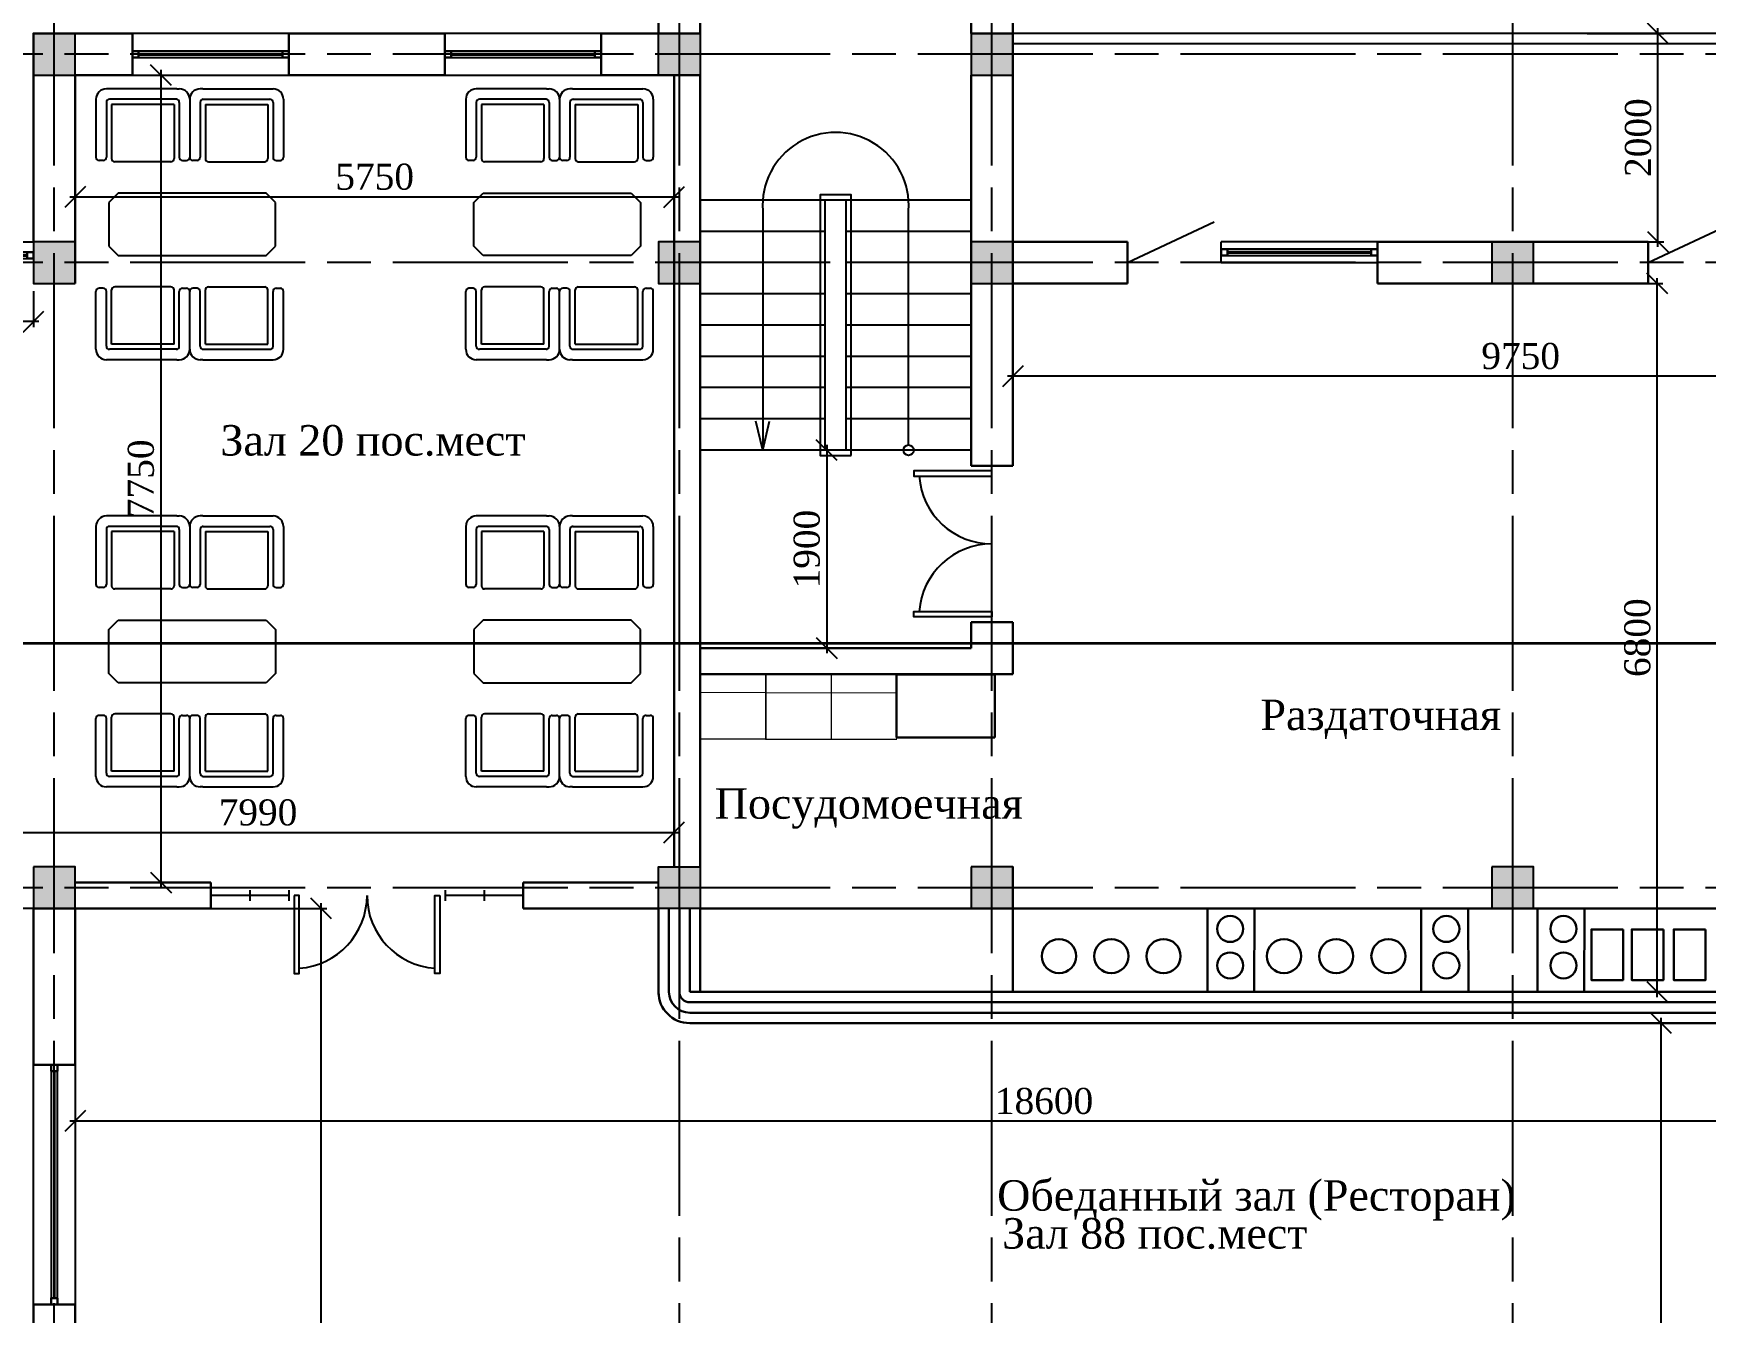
# Model space of a CAD drawing. Header units: inches. Extents: x 2870606 to 3671143, y -733551 to -473558.
# Drawn here: x 3153007 to 3169057, y -510501 to -498223 of the extents above; entities that cross this region are included whole.
import ezdxf

# ---------------------------------------------------------------- set-up
doc = ezdxf.new("R2010")
doc.units = ezdxf.units.IN
doc.header["$MEASUREMENT"] = 0
doc.linetypes.add('ACAD_ISO08W100', pattern=[36, 24, -3, 6, -3])
for name, color, linetype in [('100_FURNITURE', 25, 'Continuous'), ('A_Windows', 160, 'Continuous'), ('ШРИФТ', 7, 'Continuous')]:
    doc.layers.add(name, color=color, linetype=linetype)
doc.styles.add('GENERATED_STYLE_1', font='times.ttf')
doc.styles.add('J~stule', font='dutch.ttf')
doc.linetypes.add('FENCELINE1', pattern='A,0.25,-0.1,[133,ltypeshp.shx,S=0.1,R=0,X=-0.1,Y=0],-0.1,1', length=1.45)
doc.dimstyles.new('J~style', dxfattribs={"dimscale": 100, "dimtxt": 2.5, "dimasz": 2, "dimexe": 0.55, "dimexo": 0.725, "dimtad": 1, "dimdec": 0, "dimdsep": 46, "dimtxsty": 'J~stule', "dimblk": 'OBLIQUE', "dimcen": 2, "dimdle": 0.5, "dimadec": 0, "dimazin": 0, "dimtfac": 1, "dimtdec": 0, "dimtmove": 0, "dimatfit": 3, "dimfxl": 1, "dimarcsym": 0})

# ---------------------------------------------------------------- blocks, each defined once
blk = doc.blocks.new('*U65')
at = {"color": 7, "lineweight": 30}
for points in [[(0, 60), (60, 60), (60, 0), (0, 0)], [(1500, 60), (1440, 60), (1440, 0), (1500, 0)]]:
    blk.add_lwpolyline(points, close=True, dxfattribs=at)
at = {"color": 4, "lineweight": 25}
for points in [[(60, 60), (1440, 60), (1440, 0), (60, 0)], [(60, 35), (1440, 35), (1440, 25), (60, 25)]]:
    blk.add_lwpolyline(points, close=True, dxfattribs=at)
blk = doc.blocks.new('_Oblique')
at = {"color": 0, "linetype": 'ByBlock', "lineweight": -2}
blk.add_line((-0.5, -0.5), (0.5, 0.5), dxfattribs=at)
blk = doc.blocks.new('*D304')
at = {"color": 0, "lineweight": -2, "transparency": 16777216}
for p, q in [((3168179, -507723), (3168684, -507723)), ((3168629, -518613), (3168629, -507673)), ((3168179, -518563), (3168684, -518563))]:
    blk.add_line(p, q, dxfattribs=at)
at = {"layer": 'Defpoints', "color": 0, "lineweight": 35, "transparency": 16777216}
for p in [(3168107, -507723), (3168629, -507723), (3168107, -518563)]:
    blk.add_point(p, dxfattribs=at)
at = {"color": 0, "lineweight": -2, "transparency": 16777216, "xscale": 200, "yscale": 200, "zscale": 200}
for p, rotation in [((3168629, -507723), 90), ((3168629, -518563), 270)]:
    blk.add_blockref('_Oblique', p, dxfattribs=dict(at, rotation=rotation))
at = {"color": 0, "transparency": 16777216, "insert": (3168438, -513143), "char_height": 250, "attachment_point": 5, "rotation": 90, "style": 'J~stule'}
blk.add_mtext('10840', dxfattribs=at)
blk = doc.blocks.new('*D305')
at = {"color": 0, "lineweight": -2, "transparency": 16777216}
for p, q in [((3168593, -507473), (3168593, -500573)), ((3168071, -500623), (3168648, -500623)), ((3168071, -507423), (3168648, -507423))]:
    blk.add_line(p, q, dxfattribs=at)
at = {"layer": 'Defpoints', "color": 0, "lineweight": 35, "transparency": 16777216}
for p in [(3167998, -500623), (3168593, -500623), (3167998, -507423)]:
    blk.add_point(p, dxfattribs=at)
at = {"color": 0, "lineweight": -2, "transparency": 16777216, "xscale": 200, "yscale": 200, "zscale": 200}
for p, rotation in [((3168593, -500623), 90), ((3168593, -507423), 270)]:
    blk.add_blockref('_Oblique', p, dxfattribs=dict(at, rotation=rotation))
at = {"color": 0, "transparency": 16777216, "insert": (3168403, -504023), "char_height": 250, "attachment_point": 5, "rotation": 90, "style": 'J~stule'}
blk.add_mtext('6800', dxfattribs=at)
blk = doc.blocks.new('*D306')
at = {"color": 0, "lineweight": -2, "transparency": 16777216}
for p, q in [((3162407, -501039), (3162407, -501569)), ((3172157, -501039), (3172157, -501569)), ((3172207, -501514), (3162357, -501514))]:
    blk.add_line(p, q, dxfattribs=at)
at = {"layer": 'Defpoints', "color": 0, "lineweight": 35, "transparency": 16777216}
for p in [(3162407, -500967), (3172157, -500967), (3162407, -501514)]:
    blk.add_point(p, dxfattribs=at)
at = {"color": 0, "lineweight": -2, "transparency": 16777216, "xscale": 200, "yscale": 200, "zscale": 200, "rotation": 180}
blk.add_blockref('_Oblique', (3162407, -501514), dxfattribs=at)
at = {"color": 0, "lineweight": -2, "transparency": 16777216, "xscale": 200, "yscale": 200, "zscale": 200}
blk.add_blockref('_Oblique', (3172157, -501514), dxfattribs=at)
at = {"color": 0, "transparency": 16777216, "insert": (3167282, -501321), "char_height": 250, "attachment_point": 5, "style": 'J~stule'}
blk.add_mtext('9750', dxfattribs=at)
blk = doc.blocks.new('*D307')
at = {"color": 0, "lineweight": -2, "transparency": 16777216}
for p, q in [((3168600, -500273), (3168600, -498173)), ((3167920, -498223), (3168655, -498223)), ((3167920, -500223), (3168655, -500223))]:
    blk.add_line(p, q, dxfattribs=at)
at = {"layer": 'Defpoints', "color": 0, "lineweight": 35, "transparency": 16777216}
for p in [(3167847, -498223), (3168600, -498223), (3167847, -500223)]:
    blk.add_point(p, dxfattribs=at)
at = {"color": 0, "lineweight": -2, "transparency": 16777216, "xscale": 200, "yscale": 200, "zscale": 200}
for p, rotation in [((3168600, -498223), 90), ((3168600, -500223), 270)]:
    blk.add_blockref('_Oblique', p, dxfattribs=dict(at, rotation=rotation))
at = {"color": 0, "transparency": 16777216, "insert": (3168410, -499223), "char_height": 250, "attachment_point": 5, "rotation": 90, "style": 'J~stule'}
blk.add_mtext('2000', dxfattribs=at)
blk = doc.blocks.new('*D308')
at = {"color": 0, "lineweight": -2, "transparency": 16777216}
for p, q in [((3153357, -499793), (3159207, -499793)), ((3153407, -499696), (3153407, -499848)), ((3159157, -499693), (3159157, -499848))]:
    blk.add_line(p, q, dxfattribs=at)
at = {"layer": 'Defpoints', "color": 0, "lineweight": 35, "transparency": 16777216}
for p in [(3153407, -499623), (3159157, -499620, 8), (3159157, -499793)]:
    blk.add_point(p, dxfattribs=at)
at = {"color": 0, "lineweight": -2, "transparency": 16777216, "xscale": 200, "yscale": 200, "zscale": 200, "rotation": 180}
blk.add_blockref('_Oblique', (3153407, -499793), dxfattribs=at)
at = {"color": 0, "lineweight": -2, "transparency": 16777216, "xscale": 200, "yscale": 200, "zscale": 200}
blk.add_blockref('_Oblique', (3159157, -499793), dxfattribs=at)
at = {"color": 0, "transparency": 16777216, "insert": (3156282, -499600), "char_height": 250, "attachment_point": 5, "style": 'J~stule'}
blk.add_mtext('5750', dxfattribs=at)
blk = doc.blocks.new('*D309')
at = {"color": 0, "lineweight": -2, "transparency": 16777216}
for p, q in [((3153950, -498623), (3154286, -498623)), ((3154231, -506423), (3154231, -498573)), ((3153950, -506373), (3154286, -506373))]:
    blk.add_line(p, q, dxfattribs=at)
at = {"layer": 'Defpoints', "color": 0, "lineweight": 35, "transparency": 16777216}
for p in [(3153877, -498623), (3154231, -498623), (3153877, -506373)]:
    blk.add_point(p, dxfattribs=at)
at = {"color": 0, "lineweight": -2, "transparency": 16777216, "xscale": 200, "yscale": 200, "zscale": 200}
for p, rotation in [((3154231, -498623), 90), ((3154231, -506373), 270)]:
    blk.add_blockref('_Oblique', p, dxfattribs=dict(at, rotation=rotation))
at = {"color": 0, "transparency": 16777216, "insert": (3154039, -502498), "char_height": 250, "attachment_point": 5, "rotation": 90, "style": 'J~stule'}
blk.add_mtext('7750', dxfattribs=at)
blk = doc.blocks.new('*D310')
at = {"color": 0, "lineweight": -2, "transparency": 16777216}
for p, q in [((3151167, -500696), (3151167, -501044)), ((3153007, -500696), (3153007, -501044)), ((3153057, -500989), (3151117, -500989))]:
    blk.add_line(p, q, dxfattribs=at)
at = {"layer": 'Defpoints', "color": 0, "lineweight": 35, "transparency": 16777216}
for p in [(3151167, -500623), (3153007, -500623), (3151167, -500989)]:
    blk.add_point(p, dxfattribs=at)
at = {"color": 0, "lineweight": -2, "transparency": 16777216, "xscale": 200, "yscale": 200, "zscale": 200, "rotation": 180}
blk.add_blockref('_Oblique', (3151167, -500989), dxfattribs=at)
at = {"color": 0, "lineweight": -2, "transparency": 16777216, "xscale": 200, "yscale": 200, "zscale": 200}
blk.add_blockref('_Oblique', (3153007, -500989), dxfattribs=at)
at = {"color": 0, "transparency": 16777216, "insert": (3152087, -500798), "char_height": 250, "attachment_point": 5, "style": 'J~stule'}
blk.add_mtext('1840', dxfattribs=at)
blk = doc.blocks.new('*D311')
at = {"color": 0, "lineweight": -2, "transparency": 16777216}
for p, q in [((3151167, -505549), (3151167, -505947)), ((3159157, -505545), (3159157, -505947)), ((3151117, -505892), (3159207, -505892))]:
    blk.add_line(p, q, dxfattribs=at)
at = {"layer": 'Defpoints', "color": 0, "lineweight": 35, "transparency": 16777216}
for p in [(3151167, -505477), (3159157, -505473), (3159157, -505892)]:
    blk.add_point(p, dxfattribs=at)
at = {"color": 0, "lineweight": -2, "transparency": 16777216, "xscale": 200, "yscale": 200, "zscale": 200, "rotation": 180}
blk.add_blockref('_Oblique', (3151167, -505892), dxfattribs=at)
at = {"color": 0, "lineweight": -2, "transparency": 16777216, "xscale": 200, "yscale": 200, "zscale": 200}
blk.add_blockref('_Oblique', (3159157, -505892), dxfattribs=at)
at = {"color": 0, "transparency": 16777216, "insert": (3155162, -505702), "char_height": 250, "attachment_point": 5, "style": 'J~stule'}
blk.add_mtext('7990', dxfattribs=at)
blk = doc.blocks.new('*D312')
at = {"color": 0, "lineweight": -2, "transparency": 16777216}
for p, q in [((3154131, -506623), (3155823, -506623)), ((3155768, -521273), (3155768, -506573)), ((3154029, -521223), (3155823, -521223))]:
    blk.add_line(p, q, dxfattribs=at)
at = {"layer": 'Defpoints', "color": 0, "lineweight": 35, "transparency": 16777216}
for p in [(3154058, -506623), (3155768, -506623), (3153957, -521223)]:
    blk.add_point(p, dxfattribs=at)
at = {"color": 0, "lineweight": -2, "transparency": 16777216, "xscale": 200, "yscale": 200, "zscale": 200}
for p, rotation in [((3155768, -506623), 90), ((3155768, -521223), 270)]:
    blk.add_blockref('_Oblique', p, dxfattribs=dict(at, rotation=rotation))
at = {"color": 0, "transparency": 16777216, "insert": (3155577, -513923), "char_height": 250, "attachment_point": 5, "rotation": 90, "style": 'J~stule'}
blk.add_mtext('14600', dxfattribs=at)
blk = doc.blocks.new('*D313')
at = {"color": 0, "lineweight": -2, "transparency": 16777216}
for p, q in [((3153407, -507996), (3153407, -508718)), ((3172007, -507996), (3172007, -508718)), ((3172057, -508663), (3153357, -508663))]:
    blk.add_line(p, q, dxfattribs=at)
at = {"layer": 'Defpoints', "color": 0, "lineweight": 35, "transparency": 16777216}
for p in [(3153407, -507923), (3172007, -507923), (3153407, -508663)]:
    blk.add_point(p, dxfattribs=at)
at = {"color": 0, "lineweight": -2, "transparency": 16777216, "xscale": 200, "yscale": 200, "zscale": 200, "rotation": 180}
blk.add_blockref('_Oblique', (3153407, -508663), dxfattribs=at)
at = {"color": 0, "lineweight": -2, "transparency": 16777216, "xscale": 200, "yscale": 200, "zscale": 200}
blk.add_blockref('_Oblique', (3172007, -508663), dxfattribs=at)
at = {"color": 0, "transparency": 16777216, "insert": (3162707, -508472), "char_height": 250, "attachment_point": 5, "style": 'J~stule'}
blk.add_mtext('18600', dxfattribs=at)
blk = doc.blocks.new('*U64')
at = {"color": 7, "lineweight": 30}
for points in [[(0, 60), (60, 60), (60, 0), (0, 0)], [(1840, 60), (1780, 60), (1780, 0), (1840, 0)]]:
    blk.add_lwpolyline(points, close=True, dxfattribs=at)
at = {"color": 4, "lineweight": 25}
for points in [[(60, 60), (1780, 60), (1780, 0), (60, 0)], [(60, 35), (1780, 35), (1780, 25), (60, 25)]]:
    blk.add_lwpolyline(points, close=True, dxfattribs=at)
blk = doc.blocks.new('*U66')
at = {"color": 7, "lineweight": 30}
for points in [[(0, 60), (60, 60), (60, 0), (0, 0)], [(2300, 60), (2240, 60), (2240, 0), (2300, 0)]]:
    blk.add_lwpolyline(points, close=True, dxfattribs=at)
at = {"color": 4, "lineweight": 25}
for points in [[(60, 60), (2240, 60), (2240, 0), (60, 0)], [(60, 35), (2240, 35), (2240, 25), (60, 25)]]:
    blk.add_lwpolyline(points, close=True, dxfattribs=at)
blk = doc.blocks.new('*D343')
at = {"color": 0, "lineweight": -2, "transparency": 16777216}
for p, q in [((3160621, -502173), (3160621, -504173)), ((3160983, -502223), (3160566, -502223)), ((3160983, -504123), (3160566, -504123))]:
    blk.add_line(p, q, dxfattribs=at)
at = {"layer": 'Defpoints', "color": 0, "lineweight": 35, "transparency": 16777216}
for p in [(3161056, -502223), (3160621, -504123), (3161056, -504123)]:
    blk.add_point(p, dxfattribs=at)
at = {"color": 0, "lineweight": -2, "transparency": 16777216, "xscale": 200, "yscale": 200, "zscale": 200}
for p, rotation in [((3160621, -502223), 90), ((3160621, -504123), 270)]:
    blk.add_blockref('_Oblique', p, dxfattribs=dict(at, rotation=rotation))
at = {"color": 0, "transparency": 16777216, "insert": (3160430, -503173), "char_height": 250, "attachment_point": 5, "rotation": 90, "style": 'J~stule'}
blk.add_mtext('1900', dxfattribs=at)
blk = doc.blocks.new('000066666')
at = {"color": 150, "lineweight": 25, "ltscale": 100, "const_width": 10}
for points in [[(2905140, 337827), (2905140, 338450), (2905767, 338450), (2905767, 337827), (2905140, 337827), (2905246, 337827)], [(2905145, 338004), (2905768, 338004)]]:
    blk.add_lwpolyline(points, dxfattribs=at)

msp = doc.modelspace()

# ---------------------------------------------------------------- hatches: boundary and pattern name
h = msp.add_hatch(color=256)
h.dxf.hatch_style = 1
h.paths.add_polyline_path([(3153406.57, -498623.13), (3153406.57, -498223.13), (3153006.57, -498223.13), (3153006.57, -498623.13)])
h = msp.add_hatch(color=256)
h.dxf.hatch_style = 1
h.paths.add_polyline_path([(3159006.57, -498623.13), (3159006.57, -498223.13), (3159406.57, -498223.13), (3159406.57, -498623.13)])
h = msp.add_hatch(color=256)
h.dxf.hatch_style = 1
h.paths.add_polyline_path([(3162406.57, -498623.13), (3162406.57, -498223.13), (3162006.57, -498223.13), (3162006.57, -498623.13)])
h = msp.add_hatch(color=256)
h.dxf.hatch_style = 1
h.paths.add_polyline_path([(3153006.57, -500223.13), (3153006.57, -500623.13), (3153406.57, -500623.13), (3153406.57, -500223.13)])
h = msp.add_hatch(color=256)
h.dxf.hatch_style = 1
h.paths.add_polyline_path([(3159006.57, -500223.13), (3159006.57, -500623.13), (3159406.57, -500623.13), (3159406.57, -500223.13)])
h = msp.add_hatch(color=256)
h.dxf.hatch_style = 1
h.paths.add_polyline_path([(3162006.57, -500223.13), (3162006.57, -500623.13), (3162406.57, -500623.13), (3162406.57, -500223.13)])
h = msp.add_hatch(color=256)
h.dxf.hatch_style = 1
h.paths.add_polyline_path([(3167006.57, -500223.13), (3167006.57, -500623.13), (3167406.57, -500623.13), (3167406.57, -500223.13)])
h = msp.add_hatch(color=256)
h.dxf.hatch_style = 1
h.paths.add_polyline_path([(3153406.57, -506623.13), (3153406.57, -506223.13), (3153006.57, -506223.13), (3153006.57, -506623.13)])
h = msp.add_hatch(color=256)
h.dxf.hatch_style = 1
h.paths.add_polyline_path([(3159006.57, -506623.13), (3159006.57, -506223.13), (3159406.57, -506223.13), (3159406.57, -506623.13)])
h = msp.add_hatch(color=256)
h.dxf.hatch_style = 1
h.paths.add_polyline_path([(3162406.57, -506623.13), (3162406.57, -506223.13), (3162006.57, -506223.13), (3162006.57, -506623.13)])
h = msp.add_hatch(color=256)
h.dxf.hatch_style = 1
h.paths.add_polyline_path([(3167406.57, -506623.13), (3167406.57, -506223.13), (3167006.57, -506223.13), (3167006.57, -506623.13)])

# ---------------------------------------------------------------- linework, layer by layer
at = {"color": 252, "linetype": 'ACAD_ISO08W100', "ltscale": 70}
for p, q in [((3153206.57, -524692.02), (3153206.57, -496403.85)), ((3159206.57, -524692.02), (3159206.57, -496403.85)), ((3162206.57, -524692.02), (3162206.57, -496403.85)), ((3167206.57, -524692.02), (3167206.57, -496403.85)), ((3216095.49, -498423.13), (3150201.8, -498423.13)), ((3216095.49, -500423.13), (3150201.8, -500423.13)), ((3216095.49, -506423.13), (3150201.8, -506423.13))]:
    msp.add_line(p, q, dxfattribs=at)
at = {"lineweight": 30}
for p, q in [((3159006.57, -498223.13), (3159006.57, -497523.13)), ((3162406.57, -497523.13), (3162406.57, -498223.13)), ((3159406.57, -498223.13), (3159406.57, -497923.13)), ((3162006.57, -497923.13), (3162006.57, -498223.13)), ((3153956.57, -498223.13), (3153956.57, -498623.13)), ((3158456.57, -498223.13), (3158456.57, -498623.13)), ((3159156.57, -498623.13), (3159156.57, -506223.13)), ((3159406.57, -498623.13), (3159406.57, -506223.13)), ((3163506.57, -500223.13), (3162406.57, -500223.13)), ((3163506.57, -500623.13), (3163506.57, -500223.13)), ((3168506.57, -500223.13), (3165906.57, -500223.13)), ((3165906.57, -500623.13), (3165906.57, -500223.13)), ((3168506.57, -500623.13), (3168506.57, -500223.13)), ((3162406.57, -500623.13), (3163506.57, -500623.13)), ((3165906.57, -500623.13), (3168506.57, -500623.13)), ((3162406.57, -502373.13), (3162006.57, -502373.13)), ((3162406.57, -503873.13), (3162006.57, -503873.13)), ((3162006.57, -503873.13), (3162006.57, -504123.13)), ((3162006.57, -504123.13), (3159406.57, -504123.13)), ((3159406.57, -506223.13), (3159406.57, -504373.13)), ((3162406.57, -504373.13, -134.86), (3159406.57, -504373.13, 30.28)), ((3153408.34, -506373.13), (3154708.34, -506373.13)), ((3154708.34, -506373.13), (3154708.34, -506623.13)), ((3157708.34, -506373.13), (3159008.34, -506373.13)), ((3157708.34, -506373.13), (3157708.34, -506623.13)), ((3153408.34, -506623.13), (3154708.34, -506623.13)), ((3157708.34, -506623.13), (3159008.34, -506623.13)), ((3159306.57, -506623.13), (3159306.57, -507423.13)), ((3159406.57, -506623.13), (3172006.57, -506623.13)), ((3159306.57, -507423.13), (3172006.57, -507423.13)), ((3159306.57, -507523.13), (3172006.57, -507523.13)), ((3159306.57, -507623.13), (3172006.57, -507623.13)), ((3159306.57, -507723.13), (3172006.57, -507723.13))]:
    msp.add_line(p, q, dxfattribs=at)
for p, q in [((3155456.57, -498223.13), (3153956.57, -498223.13)), ((3158456.57, -498223.13), (3156956.57, -498223.13)), ((3177006.57, -498223.13), (3162406.57, -498223.13)), ((3153956.57, -498623.13), (3155456.57, -498623.13)), ((3156956.57, -498623.13), (3158456.57, -498623.13)), ((3154381.57, -498755.12), (3153706.57, -498755.12)), ((3154381.57, -498755.12), (3154406.57, -498755.12)), ((3154631.57, -498755.12), (3154606.57, -498755.12)), ((3154631.57, -498755.12), (3155306.57, -498755.12)), ((3157931.57, -498755.12), (3157256.57, -498755.12)), ((3157931.57, -498755.12), (3157956.57, -498755.12)), ((3158181.57, -498755.12), (3158156.57, -498755.12)), ((3158181.57, -498755.12), (3158856.57, -498755.12)), ((3153606.57, -498855.12), (3153606.57, -499411.29)), ((3153706.57, -498885.12), (3153706.57, -499411.29)), ((3154381.57, -498855.12), (3153736.57, -498855.12)), ((3154356.57, -498905.12), (3153756.57, -498905.12)), ((3153756.57, -498905.12), (3153756.57, -499425.12)), ((3154356.57, -498905.12), (3154356.57, -499425.12)), ((3154381.57, -498855.12), (3154376.57, -498855.12)), ((3154406.57, -498885.12), (3154406.57, -499411.29)), ((3154506.57, -498855.12), (3154506.57, -499411.29)), ((3154506.57, -498855.12), (3154506.57, -499411.29)), ((3154606.57, -498885.12), (3154606.57, -499411.29)), ((3154631.57, -498855.12), (3155276.57, -498855.12)), ((3154631.57, -498855.12), (3154636.57, -498855.12)), ((3154656.57, -498905.12), (3155256.57, -498905.12)), ((3154656.57, -498905.12), (3154656.57, -499425.12)), ((3155256.57, -498905.12), (3155256.57, -499425.12)), ((3155306.57, -498885.12), (3155306.57, -499411.29)), ((3155406.57, -498855.12), (3155406.57, -499411.29)), ((3157156.57, -498855.12), (3157156.57, -499411.29)), ((3157256.57, -498885.12), (3157256.57, -499411.29)), ((3157931.57, -498855.12), (3157286.57, -498855.12)), ((3157906.57, -498905.12), (3157306.57, -498905.12)), ((3157306.57, -498905.12), (3157306.57, -499425.12)), ((3157906.57, -498905.12), (3157906.57, -499425.12)), ((3157931.57, -498855.12), (3157926.57, -498855.12)), ((3157956.57, -498885.12), (3157956.57, -499411.29)), ((3158056.57, -498855.12), (3158056.57, -499411.29)), ((3158056.57, -498855.12), (3158056.57, -499411.29)), ((3158156.57, -498885.12), (3158156.57, -499411.29)), ((3158181.57, -498855.12), (3158826.57, -498855.12)), ((3158181.57, -498855.12), (3158186.57, -498855.12)), ((3158206.57, -498905.12), (3158806.57, -498905.12)), ((3158206.57, -498905.12), (3158206.57, -499425.12)), ((3158806.57, -498905.12), (3158806.57, -499425.12)), ((3158856.57, -498885.12), (3158856.57, -499411.29)), ((3158956.57, -498855.12), (3158956.57, -499411.29)), ((3153676.57, -499441.29), (3153636.57, -499441.29)), ((3154326.57, -499455.12), (3153786.57, -499455.12)), ((3154436.57, -499441.29), (3154476.57, -499441.29)), ((3154576.57, -499441.29), (3154536.57, -499441.29)), ((3154686.57, -499455.12), (3155226.57, -499455.12)), ((3155336.57, -499441.29), (3155376.57, -499441.29)), ((3157226.57, -499441.29), (3157186.57, -499441.29)), ((3157876.57, -499455.12), (3157336.57, -499455.12)), ((3157986.57, -499441.29), (3158026.57, -499441.29)), ((3158126.57, -499441.29), (3158086.57, -499441.29)), ((3158236.57, -499455.12), (3158776.57, -499455.12)), ((3158886.57, -499441.29), (3158926.57, -499441.29)), ((3162006.57, -499823.13), (3159406.57, -499823.13)), ((3160006.57, -499923.13), (3160006.57, -502223.13)), ((3160606.57, -502223.13), (3160606.57, -499823.13)), ((3160806.57, -502223.13), (3160806.57, -499823.13)), ((3161406.57, -502173.13), (3161406.57, -499923.13)), ((3160606.57, -500123.13), (3159406.57, -500123.13)), ((3162006.57, -500123.13), (3160806.57, -500123.13)), ((3164406.57, -500423.13), (3164406.57, -500223.13)), ((3160606.57, -500423.13), (3159406.57, -500423.13)), ((3162006.57, -500423.13), (3160806.57, -500423.13)), ((3153606.57, -501255.12), (3153606.57, -500698.94)), ((3153676.57, -500668.94), (3153636.57, -500668.94)), ((3153706.57, -501225.12), (3153706.57, -500698.94)), ((3153756.57, -501205.12), (3153756.57, -500685.12)), ((3154326.57, -500655.12), (3153786.57, -500655.12)), ((3154356.57, -501205.12), (3154356.57, -500685.12)), ((3154406.57, -501225.12), (3154406.57, -500698.94)), ((3154436.57, -500668.94), (3154476.57, -500668.94)), ((3154506.57, -501255.12), (3154506.57, -500698.94)), ((3154506.57, -501255.12), (3154506.57, -500698.94)), ((3154576.57, -500668.94), (3154536.57, -500668.94)), ((3154606.57, -501225.12), (3154606.57, -500698.94)), ((3154656.57, -501205.12), (3154656.57, -500685.12)), ((3154686.57, -500655.12), (3155226.57, -500655.12)), ((3155256.57, -501205.12), (3155256.57, -500685.12)), ((3155306.57, -501225.12), (3155306.57, -500698.94)), ((3155336.57, -500668.94), (3155376.57, -500668.94)), ((3155406.57, -501255.12), (3155406.57, -500698.94)), ((3157156.57, -501255.12), (3157156.57, -500698.94)), ((3157226.57, -500668.94), (3157186.57, -500668.94)), ((3157256.57, -501225.12), (3157256.57, -500698.94)), ((3157306.57, -501205.12), (3157306.57, -500685.12)), ((3157876.57, -500655.12), (3157336.57, -500655.12)), ((3157906.57, -501205.12), (3157906.57, -500685.12)), ((3157956.57, -501225.12), (3157956.57, -500698.94)), ((3157986.57, -500668.94), (3158026.57, -500668.94)), ((3158056.57, -501255.12), (3158056.57, -500698.94)), ((3158056.57, -501255.12), (3158056.57, -500698.94)), ((3158126.57, -500668.94), (3158086.57, -500668.94)), ((3158156.57, -501225.12), (3158156.57, -500698.94)), ((3158206.57, -501205.12), (3158206.57, -500685.12)), ((3158236.57, -500655.12), (3158776.57, -500655.12)), ((3158806.57, -501205.12), (3158806.57, -500685.12)), ((3158856.57, -501225.12), (3158856.57, -500698.94)), ((3158886.57, -500668.94), (3158926.57, -500668.94)), ((3158956.57, -501255.12), (3158956.57, -500698.94)), ((3160606.57, -500723.13), (3159406.57, -500723.13)), ((3162006.57, -500723.13), (3160806.57, -500723.13)), ((3160606.57, -501023.13), (3159406.57, -501023.13)), ((3162006.57, -501023.13), (3160806.57, -501023.13)), ((3154356.57, -501205.12), (3153756.57, -501205.12)), ((3154656.57, -501205.12), (3155256.57, -501205.12)), ((3157906.57, -501205.12), (3157306.57, -501205.12)), ((3158206.57, -501205.12), (3158806.57, -501205.12)), ((3154381.57, -501355.12), (3153706.57, -501355.12)), ((3154381.57, -501355.12), (3153706.57, -501355.12)), ((3154381.57, -501255.12), (3153736.57, -501255.12)), ((3154381.57, -501255.12), (3154376.57, -501255.12)), ((3154381.57, -501355.12), (3154406.57, -501355.12)), ((3154381.57, -501355.12), (3154406.57, -501355.12)), ((3154631.57, -501355.12), (3154606.57, -501355.12)), ((3154631.57, -501355.12), (3154606.57, -501355.12)), ((3154631.57, -501255.12), (3155276.57, -501255.12)), ((3154631.57, -501255.12), (3154636.57, -501255.12)), ((3154631.57, -501355.12), (3155306.57, -501355.12)), ((3154631.57, -501355.12), (3155306.57, -501355.12)), ((3157931.57, -501355.12), (3157256.57, -501355.12)), ((3157931.57, -501355.12), (3157256.57, -501355.12)), ((3157931.57, -501255.12), (3157286.57, -501255.12)), ((3157931.57, -501255.12), (3157926.57, -501255.12)), ((3157931.57, -501355.12), (3157956.57, -501355.12)), ((3157931.57, -501355.12), (3157956.57, -501355.12)), ((3158181.57, -501355.12), (3158156.57, -501355.12)), ((3158181.57, -501355.12), (3158156.57, -501355.12)), ((3158181.57, -501255.12), (3158826.57, -501255.12)), ((3158181.57, -501255.12), (3158186.57, -501255.12)), ((3158181.57, -501355.12), (3158856.57, -501355.12)), ((3158181.57, -501355.12), (3158856.57, -501355.12)), ((3160606.57, -501323.13), (3159406.57, -501323.13)), ((3162006.57, -501323.13), (3160806.57, -501323.13)), ((3160606.57, -501623.13), (3159406.57, -501623.13)), ((3162006.57, -501623.13), (3160806.57, -501623.13)), ((3160606.57, -501923.13), (3159406.57, -501923.13)), ((3160006.57, -502223.13), (3159940.59, -501943.96)), ((3160006.57, -502223.13), (3160072.55, -501943.96)), ((3162006.57, -501923.13), (3160806.57, -501923.13)), ((3162006.57, -502223.13), (3159406.57, -502223.13)), ((3153606.57, -502955.12), (3153606.57, -503511.29)), ((3154381.57, -502855.12), (3153706.57, -502855.12)), ((3154381.57, -502855.12), (3153706.57, -502855.12)), ((3153706.57, -502985.12), (3153706.57, -503511.29)), ((3154381.57, -502955.12), (3153736.57, -502955.12)), ((3154356.57, -503005.12), (3153756.57, -503005.12)), ((3153756.57, -503005.12), (3153756.57, -503525.12)), ((3154356.57, -503005.12), (3154356.57, -503525.12)), ((3154381.57, -502955.12), (3154376.57, -502955.12)), ((3154381.57, -502855.12), (3154406.57, -502855.12)), ((3154381.57, -502855.12), (3154406.57, -502855.12)), ((3154406.57, -502985.12), (3154406.57, -503511.29)), ((3154506.57, -502955.12), (3154506.57, -503511.29)), ((3154506.57, -502955.12), (3154506.57, -503511.29)), ((3154631.57, -502855.12), (3154606.57, -502855.12)), ((3154631.57, -502855.12), (3154606.57, -502855.12)), ((3154606.57, -502985.12), (3154606.57, -503511.29)), ((3154631.57, -502855.12), (3155306.57, -502855.12)), ((3154631.57, -502855.12), (3155306.57, -502855.12)), ((3154631.57, -502955.12), (3155276.57, -502955.12)), ((3154631.57, -502955.12), (3154636.57, -502955.12)), ((3154656.57, -503005.12), (3155256.57, -503005.12)), ((3154656.57, -503005.12), (3154656.57, -503525.12)), ((3155256.57, -503005.12), (3155256.57, -503525.12)), ((3155306.57, -502985.12), (3155306.57, -503511.29)), ((3155406.57, -502955.12), (3155406.57, -503511.29)), ((3157156.57, -502955.12), (3157156.57, -503511.29)), ((3157931.57, -502855.12), (3157256.57, -502855.12)), ((3157931.57, -502855.12), (3157256.57, -502855.12)), ((3157256.57, -502985.12), (3157256.57, -503511.29)), ((3157931.57, -502955.12), (3157286.57, -502955.12)), ((3157906.57, -503005.12), (3157306.57, -503005.12)), ((3157306.57, -503005.12), (3157306.57, -503525.12)), ((3157906.57, -503005.12), (3157906.57, -503525.12)), ((3157931.57, -502955.12), (3157926.57, -502955.12)), ((3157931.57, -502855.12), (3157956.57, -502855.12)), ((3157931.57, -502855.12), (3157956.57, -502855.12)), ((3157956.57, -502985.12), (3157956.57, -503511.29)), ((3158056.57, -502955.12), (3158056.57, -503511.29)), ((3158056.57, -502955.12), (3158056.57, -503511.29)), ((3158181.57, -502855.12), (3158156.57, -502855.12)), ((3158181.57, -502855.12), (3158156.57, -502855.12)), ((3158156.57, -502985.12), (3158156.57, -503511.29)), ((3158181.57, -502855.12), (3158856.57, -502855.12)), ((3158181.57, -502855.12), (3158856.57, -502855.12)), ((3158181.57, -502955.12), (3158826.57, -502955.12)), ((3158181.57, -502955.12), (3158186.57, -502955.12)), ((3158206.57, -503005.12), (3158806.57, -503005.12)), ((3158206.57, -503005.12), (3158206.57, -503525.12)), ((3158806.57, -503005.12), (3158806.57, -503525.12)), ((3158856.57, -502985.12), (3158856.57, -503511.29)), ((3158956.57, -502955.12), (3158956.57, -503511.29)), ((3153676.57, -503541.29), (3153636.57, -503541.29)), ((3154326.57, -503555.12), (3153786.57, -503555.12)), ((3154436.57, -503541.29), (3154476.57, -503541.29)), ((3154576.57, -503541.29), (3154536.57, -503541.29)), ((3154686.57, -503555.12), (3155226.57, -503555.12)), ((3155336.57, -503541.29), (3155376.57, -503541.29)), ((3157226.57, -503541.29), (3157186.57, -503541.29)), ((3157876.57, -503555.12), (3157336.57, -503555.12)), ((3157986.57, -503541.29), (3158026.57, -503541.29)), ((3158126.57, -503541.29), (3158086.57, -503541.29)), ((3158236.57, -503555.12), (3158776.57, -503555.12)), ((3158886.57, -503541.29), (3158926.57, -503541.29)), ((3153676.57, -504768.94), (3153636.57, -504768.94)), ((3154326.57, -504755.12), (3153786.57, -504755.12)), ((3154436.57, -504768.94), (3154476.57, -504768.94)), ((3154576.57, -504768.94), (3154536.57, -504768.94)), ((3154686.57, -504755.12), (3155226.57, -504755.12)), ((3155336.57, -504768.94), (3155376.57, -504768.94)), ((3157226.57, -504768.94), (3157186.57, -504768.94)), ((3157876.57, -504755.12), (3157336.57, -504755.12)), ((3157986.57, -504768.94), (3158026.57, -504768.94)), ((3158126.57, -504768.94), (3158086.57, -504768.94)), ((3158236.57, -504755.12), (3158776.57, -504755.12)), ((3158886.57, -504768.94), (3158926.57, -504768.94)), ((3153606.57, -505355.12), (3153606.57, -504798.94)), ((3153706.57, -505325.12), (3153706.57, -504798.94)), ((3153756.57, -505305.12), (3153756.57, -504785.12)), ((3154356.57, -505305.12), (3154356.57, -504785.12)), ((3154406.57, -505325.12), (3154406.57, -504798.94)), ((3154506.57, -505355.12), (3154506.57, -504798.94)), ((3154506.57, -505355.12), (3154506.57, -504798.94)), ((3154606.57, -505325.12), (3154606.57, -504798.94)), ((3154656.57, -505305.12), (3154656.57, -504785.12)), ((3155256.57, -505305.12), (3155256.57, -504785.12)), ((3155306.57, -505325.12), (3155306.57, -504798.94)), ((3155406.57, -505355.12), (3155406.57, -504798.94)), ((3157156.57, -505355.12), (3157156.57, -504798.94)), ((3157256.57, -505325.12), (3157256.57, -504798.94)), ((3157306.57, -505305.12), (3157306.57, -504785.12)), ((3157906.57, -505305.12), (3157906.57, -504785.12)), ((3157956.57, -505325.12), (3157956.57, -504798.94)), ((3158056.57, -505355.12), (3158056.57, -504798.94)), ((3158056.57, -505355.12), (3158056.57, -504798.94)), ((3158156.57, -505325.12), (3158156.57, -504798.94)), ((3158206.57, -505305.12), (3158206.57, -504785.12)), ((3158806.57, -505305.12), (3158806.57, -504785.12)), ((3158856.57, -505325.12), (3158856.57, -504798.94)), ((3158956.57, -505355.12), (3158956.57, -504798.94)), ((3154381.57, -505355.12), (3153736.57, -505355.12)), ((3154356.57, -505305.12), (3153756.57, -505305.12)), ((3154381.57, -505355.12), (3154376.57, -505355.12)), ((3154631.57, -505355.12), (3155276.57, -505355.12)), ((3154631.57, -505355.12), (3154636.57, -505355.12)), ((3154656.57, -505305.12), (3155256.57, -505305.12)), ((3157931.57, -505355.12), (3157286.57, -505355.12)), ((3157906.57, -505305.12), (3157306.57, -505305.12)), ((3157931.57, -505355.12), (3157926.57, -505355.12)), ((3158181.57, -505355.12), (3158826.57, -505355.12)), ((3158181.57, -505355.12), (3158186.57, -505355.12)), ((3158206.57, -505305.12), (3158806.57, -505305.12)), ((3154381.57, -505455.12), (3153706.57, -505455.12)), ((3154381.57, -505455.12), (3154406.57, -505455.12)), ((3154631.57, -505455.12), (3154606.57, -505455.12)), ((3154631.57, -505455.12), (3155306.57, -505455.12)), ((3157931.57, -505455.12), (3157256.57, -505455.12)), ((3157931.57, -505455.12), (3157956.57, -505455.12)), ((3158181.57, -505455.12), (3158156.57, -505455.12)), ((3158181.57, -505455.12), (3158856.57, -505455.12)), ((3155458.34, -506498.13), (3154708.34, -506498.13)), ((3155083.34, -506448.13), (3155083.34, -506548.13)), ((3155458.34, -506448.13), (3155458.34, -506548.13)), ((3156958.34, -506448.13), (3156958.34, -506548.13)), ((3157708.34, -506498.13), (3156958.34, -506498.13)), ((3157333.34, -506448.13), (3157333.34, -506548.13)), ((3153006.57, -510423.13), (3153006.57, -508123.13)), ((3153406.57, -508123.13), (3153406.57, -510423.13))]:
    msp.add_line(p, q)
at = {"linetype": 'FENCELINE1', "ltscale": 200}
msp.add_line((3177006.57, -498323.13), (3162406.57, -498323.13), dxfattribs=at)
at = {"color": 0, "lineweight": 30, "ltscale": 100}
for p, q in [((3162406.57, -502345.42), (3162406.57, -502373.13)), ((3159006.57, -507449.18), (3159006.57, -506623.13)), ((3159106.57, -507423.13), (3159106.57, -506623.13)), ((3159206.57, -507449.18), (3159206.57, -506623.13)), ((3159406.57, -507423.13), (3159406.57, -506623.13)), ((3162406.57, -506623.13), (3162406.57, -507423.13)), ((3164276.71, -506623.13), (3164274.87, -507423.13)), ((3164726.71, -506623.13), (3164724.94, -507423.13)), ((3166326.68, -506623.13), (3166327.17, -507423.13)), ((3166776.62, -506623.13), (3166782.15, -507423.13)), ((3167444.07, -506623.13), (3167442.24, -507418.58)), ((3167894.08, -506623.13), (3167892.31, -507423.13))]:
    msp.add_line(p, q, dxfattribs=at)
at = {"color": 1, "lineweight": 35}
msp.add_line((3147957.41, -504076.79), (3217760.76, -504076.79), dxfattribs=at)
at = {"lineweight": 30}
for points in [[(3153006.57, -500223.13), (3153006.57, -498223.13), (3153956.57, -498223.13)], [(3155456.57, -498223.13), (3155456.57, -498623.13), (3156956.57, -498623.13), (3156956.57, -498223.13)], [(3155456.57, -498223.13), (3156956.57, -498223.13)], [(3158456.57, -498223.13), (3159406.57, -498223.13)], [(3162006.57, -498223.13), (3162406.57, -498223.13), (3162406.57, -502373.13)], [(3153406.57, -500623.13), (3153406.57, -498623.13), (3153956.57, -498623.13)], [(3158456.57, -498623.13), (3159406.57, -498623.13)], [(3162006.57, -498623.13), (3162006.57, -502373.13)], [(3162406.57, -503873.13), (3162406.57, -504373.13)], [(3162406.57, -506223.13), (3162406.57, -506623.13)]]:
    msp.add_lwpolyline(points, dxfattribs=at)
for points in [[(3153006.57, -498223.13), (3153006.57, -498623.13), (3153406.57, -498623.13), (3153406.57, -498223.13)], [(3159406.57, -498223.13), (3159406.57, -498623.13), (3159006.57, -498623.13), (3159006.57, -498223.13)], [(3162006.57, -498223.13), (3162006.57, -498623.13), (3162406.57, -498623.13), (3162406.57, -498223.13)], [(3153406.57, -500623.13), (3153406.57, -500223.13), (3153006.57, -500223.13), (3153006.57, -500623.13)], [(3159406.57, -500623.13), (3159406.57, -500223.13), (3159006.57, -500223.13), (3159006.57, -500623.13)], [(3162406.57, -500623.13), (3162406.57, -500223.13), (3162006.57, -500223.13), (3162006.57, -500623.13)], [(3167406.57, -500623.13), (3167406.57, -500223.13), (3167006.57, -500223.13), (3167006.57, -500623.13)], [(3162206.57, -502423.13), (3161456.57, -502423.13), (3161456.57, -502473.13), (3162206.57, -502473.13)], [(3162206.57, -503823.13), (3161456.57, -503823.13), (3161456.57, -503773.13), (3162206.57, -503773.13)], [(3153006.57, -506223.13), (3153006.57, -506623.13), (3153406.57, -506623.13), (3153406.57, -506223.13)], [(3159406.57, -506223.13), (3159406.57, -506623.13), (3159006.57, -506623.13), (3159006.57, -506223.13)], [(3162006.57, -506223.13), (3162006.57, -506623.13), (3162406.57, -506623.13), (3162406.57, -506223.13)], [(3167006.57, -506223.13), (3167006.57, -506623.13), (3167406.57, -506623.13), (3167406.57, -506223.13)], [(3155508.34, -506498.13), (3155508.34, -507248.13), (3155558.34, -507248.13), (3155558.34, -506498.13)], [(3156908.34, -506498.13), (3156908.34, -507248.13), (3156858.34, -507248.13), (3156858.34, -506498.13)]]:
    msp.add_lwpolyline(points, close=True)
at = {"linetype": 'FENCELINE1', "ltscale": 200}
msp.add_lwpolyline([(3160856.57, -502273.13), (3160856.57, -499773.13), (3160556.57, -499773.13), (3160556.57, -502273.13)], close=True, dxfattribs=at)
for points, elevation in [([(3163506.57, -500423.13), (3164339.54, -500030.2)], -146.69), ([(3168506.57, -500423.13), (3169339.54, -500030.2)], -146.69), ([(3165906.57, -500223.13), (3164406.57, -500223.13)], -87.82), ([(3164406.57, -500423.13), (3165906.57, -500423.13)], -87.82)]:
    msp.add_lwpolyline(points, dxfattribs=dict(elevation=elevation))
msp.add_lwpolyline([(3153006.57, -506623.13), (3151006.57, -506623.13), (3151006.57, -500223.13), (3153006.57, -500223.13)])
at = {"color": 0, "lineweight": 30, "ltscale": 100, "elevation": 30.28}
msp.add_lwpolyline([(3162233.35, -504980.39), (3161291.98, -504980.39), (3161291.98, -504376.21), (3162233.35, -504376.21)], close=True, dxfattribs=at)
at = {"lineweight": 30}
for points in [[(3153006.57, -506623.13), (3153406.57, -506623.13), (3153406.57, -508123.13), (3153006.57, -508123.13)], [(3168265.47, -506823.91), (3167960.27, -506823.91), (3167960.27, -507309.81), (3168265.47, -507309.81)], [(3168652.75, -506823.91), (3168347.55, -506823.91), (3168347.55, -507309.81), (3168652.75, -507309.81)], [(3169056.23, -506823.91), (3168751.03, -506823.91), (3168751.03, -507309.81), (3169056.23, -507309.81)], [(3153006.57, -510423.13), (3153406.57, -510423.13), (3153406.57, -512623.13), (3153006.57, -512623.13)]]:
    msp.add_lwpolyline(points, close=True, dxfattribs=at)
msp.add_circle((3161406.57, -502223.13), 50)
for centre, radius in [((3164493.2, -506819.08), 125.07), ((3166568.16, -506819.08), 125.07), ((3167692.68, -506819.08), 125.07), ((3162850.91, -507079.96), 164.28), ((3163352.35, -507079.96), 164.28), ((3163853.78, -507079.96), 164.28), ((3165009.87, -507079.96), 164.28), ((3165511.31, -507079.96), 164.28), ((3166012.74, -507079.96), 164.28), ((3164493.2, -507169.38), 125.07), ((3166568.16, -507169.38), 125.07), ((3167692.68, -507169.38), 125.07)]:
    msp.add_circle(centre, radius, dxfattribs=at)
for centre, radius, start, end in [((3153706.57, -498855.12), 100, 90, 180), ((3154406.57, -498855.12), 100, 0, 90), ((3154606.57, -498855.12), 100, 90, 180), ((3155306.57, -498855.12), 100, 0, 90), ((3157256.57, -498855.12), 100, 90, 180), ((3157956.57, -498855.12), 100, 0, 90), ((3158156.57, -498855.12), 100, 90, 180), ((3158856.57, -498855.12), 100, 0, 90), ((3153736.57, -498885.12), 30, 90, 180), ((3154376.57, -498885.12), 30, 0, 90), ((3154636.57, -498885.12), 30, 90, 180), ((3155276.57, -498885.12), 30, 0, 90), ((3157286.57, -498885.12), 30, 90, 180), ((3157926.57, -498885.12), 30, 0, 90), ((3158186.57, -498885.12), 30, 90, 180), ((3158826.57, -498885.12), 30, 0, 90), ((3160706.57, -499874.8), 701.67, 356.050132, 183.949868), ((3153636.57, -499411.29), 30, 180, 270), ((3153676.57, -499411.29), 30, 270, 0), ((3153786.57, -499425.12), 30, 180, 270), ((3154326.57, -499425.12), 30, 270, 0), ((3154436.57, -499411.29), 30, 180, 270), ((3154476.57, -499411.29), 30, 270, 0), ((3154536.57, -499411.29), 30, 180, 270), ((3154576.57, -499411.29), 30, 270, 0), ((3154686.57, -499425.12), 30, 180, 270), ((3155226.57, -499425.12), 30, 270, 0), ((3155336.57, -499411.29), 30, 180, 270), ((3155376.57, -499411.29), 30, 270, 0), ((3157186.57, -499411.29), 30, 180, 270), ((3157226.57, -499411.29), 30, 270, 0), ((3157336.57, -499425.12), 30, 180, 270), ((3157876.57, -499425.12), 30, 270, 0), ((3157986.57, -499411.29), 30, 180, 270), ((3158026.57, -499411.29), 30, 270, 0), ((3158086.57, -499411.29), 30, 180, 270), ((3158126.57, -499411.29), 30, 270, 0), ((3158236.57, -499425.12), 30, 180, 270), ((3158776.57, -499425.12), 30, 270, 0), ((3158886.57, -499411.29), 30, 180, 270), ((3158926.57, -499411.29), 30, 270, 0), ((3153636.57, -500698.94), 30, 90, 180), ((3153676.57, -500698.94), 30, 0, 90), ((3153786.57, -500685.12), 30, 90, 180), ((3154326.57, -500685.12), 30, 0, 90), ((3154436.57, -500698.94), 30, 90, 180), ((3154476.57, -500698.94), 30, 0, 90), ((3154536.57, -500698.94), 30, 90, 180), ((3154576.57, -500698.94), 30, 0, 90), ((3154686.57, -500685.12), 30, 90, 180), ((3155226.57, -500685.12), 30, 0, 90), ((3155336.57, -500698.94), 30, 90, 180), ((3155376.57, -500698.94), 30, 0, 90), ((3157186.57, -500698.94), 30, 90, 180), ((3157226.57, -500698.94), 30, 0, 90), ((3157336.57, -500685.12), 30, 90, 180), ((3157876.57, -500685.12), 30, 0, 90), ((3157986.57, -500698.94), 30, 90, 180), ((3158026.57, -500698.94), 30, 0, 90), ((3158086.57, -500698.94), 30, 90, 180), ((3158126.57, -500698.94), 30, 0, 90), ((3158236.57, -500685.12), 30, 90, 180), ((3158776.57, -500685.12), 30, 0, 90), ((3158886.57, -500698.94), 30, 90, 180), ((3158926.57, -500698.94), 30, 0, 90), ((3153736.57, -501225.12), 30, 180, 270), ((3154376.57, -501225.12), 30, 270, 0), ((3154636.57, -501225.12), 30, 180, 270), ((3155276.57, -501225.12), 30, 270, 0), ((3157286.57, -501225.12), 30, 180, 270), ((3157926.57, -501225.12), 30, 270, 0), ((3158186.57, -501225.12), 30, 180, 270), ((3158826.57, -501225.12), 30, 270, 0), ((3153706.57, -501255.12), 100, 180, 270), ((3154406.57, -501255.12), 100, 270, 0), ((3154606.57, -501255.12), 100, 180, 270), ((3155306.57, -501255.12), 100, 270, 0), ((3157256.57, -501255.12), 100, 180, 270), ((3157956.57, -501255.12), 100, 270, 0), ((3158156.57, -501255.12), 100, 180, 270), ((3158856.57, -501255.12), 100, 270, 0), ((3162206.57, -502423.13), 700, 184.096044, 270), ((3153706.57, -502955.12), 100, 90, 180), ((3153736.57, -502985.12), 30, 90, 180), ((3154376.57, -502985.12), 30, 0, 90), ((3154406.57, -502955.12), 100, 0, 90), ((3154606.57, -502955.12), 100, 90, 180), ((3154636.57, -502985.12), 30, 90, 180), ((3155276.57, -502985.12), 30, 0, 90), ((3155306.57, -502955.12), 100, 0, 90), ((3157256.57, -502955.12), 100, 90, 180), ((3157286.57, -502985.12), 30, 90, 180), ((3157926.57, -502985.12), 30, 0, 90), ((3157956.57, -502955.12), 100, 0, 90), ((3158156.57, -502955.12), 100, 90, 180), ((3158186.57, -502985.12), 30, 90, 180), ((3158826.57, -502985.12), 30, 0, 90), ((3158856.57, -502955.12), 100, 0, 90), ((3162206.57, -503823.13), 700, 90, 175.903956), ((3153636.57, -503511.29), 30, 180, 270), ((3153676.57, -503511.29), 30, 270, 0), ((3153786.57, -503525.12), 30, 180, 270), ((3154326.57, -503525.12), 30, 270, 0), ((3154436.57, -503511.29), 30, 180, 270), ((3154476.57, -503511.29), 30, 270, 0), ((3154536.57, -503511.29), 30, 180, 270), ((3154576.57, -503511.29), 30, 270, 0), ((3154686.57, -503525.12), 30, 180, 270), ((3155226.57, -503525.12), 30, 270, 0), ((3155336.57, -503511.29), 30, 180, 270), ((3155376.57, -503511.29), 30, 270, 0), ((3157186.57, -503511.29), 30, 180, 270), ((3157226.57, -503511.29), 30, 270, 0), ((3157336.57, -503525.12), 30, 180, 270), ((3157876.57, -503525.12), 30, 270, 0), ((3157986.57, -503511.29), 30, 180, 270), ((3158026.57, -503511.29), 30, 270, 0), ((3158086.57, -503511.29), 30, 180, 270), ((3158126.57, -503511.29), 30, 270, 0), ((3158236.57, -503525.12), 30, 180, 270), ((3158776.57, -503525.12), 30, 270, 0), ((3158886.57, -503511.29), 30, 180, 270), ((3158926.57, -503511.29), 30, 270, 0), ((3153636.57, -504798.94), 30, 90, 180), ((3153676.57, -504798.94), 30, 0, 90), ((3153786.57, -504785.12), 30, 90, 180), ((3154326.57, -504785.12), 30, 0, 90), ((3154436.57, -504798.94), 30, 90, 180), ((3154476.57, -504798.94), 30, 0, 90), ((3154536.57, -504798.94), 30, 90, 180), ((3154576.57, -504798.94), 30, 0, 90), ((3154686.57, -504785.12), 30, 90, 180), ((3155226.57, -504785.12), 30, 0, 90), ((3155336.57, -504798.94), 30, 90, 180), ((3155376.57, -504798.94), 30, 0, 90), ((3157186.57, -504798.94), 30, 90, 180), ((3157226.57, -504798.94), 30, 0, 90), ((3157336.57, -504785.12), 30, 90, 180), ((3157876.57, -504785.12), 30, 0, 90), ((3157986.57, -504798.94), 30, 90, 180), ((3158026.57, -504798.94), 30, 0, 90), ((3158086.57, -504798.94), 30, 90, 180), ((3158126.57, -504798.94), 30, 0, 90), ((3158236.57, -504785.12), 30, 90, 180), ((3158776.57, -504785.12), 30, 0, 90), ((3158886.57, -504798.94), 30, 90, 180), ((3158926.57, -504798.94), 30, 0, 90), ((3153706.57, -505355.12), 100, 180, 270), ((3153736.57, -505325.12), 30, 180, 270), ((3154376.57, -505325.12), 30, 270, 0), ((3154406.57, -505355.12), 100, 270, 0), ((3154606.57, -505355.12), 100, 180, 270), ((3154636.57, -505325.12), 30, 180, 270), ((3155276.57, -505325.12), 30, 270, 0), ((3155306.57, -505355.12), 100, 270, 0), ((3157256.57, -505355.12), 100, 180, 270), ((3157286.57, -505325.12), 30, 180, 270), ((3157926.57, -505325.12), 30, 270, 0), ((3157956.57, -505355.12), 100, 270, 0), ((3158156.57, -505355.12), 100, 180, 270), ((3158186.57, -505325.12), 30, 180, 270), ((3158826.57, -505325.12), 30, 270, 0), ((3158856.57, -505355.12), 100, 270, 0), ((3155508.34, -506498.13), 700, 274.096044, 0), ((3156908.34, -506498.13), 700, 180, 265.903956)]:
    msp.add_arc(centre, radius, start, end)
at = {"color": 0, "lineweight": 30, "ltscale": 100}
for radius in [300, 200, 100]:
    msp.add_arc((3159306.57, -507423.13), radius, 180, 270, dxfattribs=at)
at = {"layer": '100_FURNITURE', "color": 0}
for p, q in [((3153819.09, -499755.12), (3153729.8, -499844.41)), ((3155240.51, -499755.12), (3153819.09, -499755.12)), ((3155329.8, -499844.41), (3155240.51, -499755.12)), ((3157233.34, -499844.41), (3157322.63, -499755.12)), ((3157322.63, -499755.12), (3158744.05, -499755.12)), ((3158744.05, -499755.12), (3158833.34, -499844.41)), ((3153729.8, -499844.41), (3153729.8, -500265.83)), ((3155329.8, -500265.83), (3155329.8, -499844.41)), ((3157233.34, -500265.83), (3157233.34, -499844.41)), ((3158833.34, -499844.41), (3158833.34, -500265.83)), ((3153729.8, -500265.83), (3153819.09, -500355.12)), ((3155240.51, -500355.12), (3155329.8, -500265.83)), ((3157322.63, -500355.12), (3157233.34, -500265.83)), ((3158833.34, -500265.83), (3158744.05, -500355.12)), ((3153819.09, -500355.12), (3155240.51, -500355.12)), ((3158744.05, -500355.12), (3157322.63, -500355.12)), ((3153729.8, -503944.41), (3153819.09, -503855.12)), ((3153729.8, -504365.83), (3153729.8, -503944.41)), ((3153819.09, -503855.12), (3155240.51, -503855.12)), ((3155240.51, -503855.12), (3155329.8, -503944.41)), ((3155329.8, -503944.41), (3155329.8, -504365.83)), ((3157322.63, -503855.12), (3157233.34, -503944.41)), ((3157233.34, -503944.41), (3157233.34, -504365.83)), ((3158744.05, -503855.12), (3157322.63, -503855.12)), ((3158833.34, -503944.41), (3158744.05, -503855.12)), ((3158833.34, -504365.83), (3158833.34, -503944.41)), ((3153819.09, -504455.12), (3153729.8, -504365.83)), ((3155329.8, -504365.83), (3155240.51, -504455.12)), ((3157233.34, -504365.83), (3157322.63, -504455.12)), ((3158744.05, -504455.12), (3158833.34, -504365.83)), ((3155240.51, -504455.12), (3153819.09, -504455.12)), ((3157322.63, -504455.12), (3158744.05, -504455.12))]:
    msp.add_line(p, q, dxfattribs=at)

# ---------------------------------------------------------------- block references
at = {"lineweight": 25, "rotation": 180}
for p in [(6065173.68, -166545.95, 30.28), (6065805.24, -166549.03, 30.28)]:
    msp.add_blockref('000066666', p, dxfattribs=at)
at = {"lineweight": 25, "xscale": -1, "rotation": 180}
msp.add_blockref('000066666', (255524.87, -166549.03, 30.28), dxfattribs=at)
at = {"layer": 'A_Windows', "color": 5, "lineweight": 30, "xscale": -1}
for name, p, rotation in [('*U65', (3155456.57, -498453.13), 359.9999846070635), ('*U65', (3158456.57, -498453.13), 359.9999846070635), ('*U64', (3153006.57, -500383.13), 359.9999846070635), ('*U65', (3165906.57, -500353.13), 359.9999846070635), ('*U66', (3153236.57, -508123.13), 89.99998460706348)]:
    msp.add_blockref(name, p, dxfattribs=dict(at, rotation=rotation))

# ---------------------------------------------------------------- texts
at = {"layer": 'ШРИФТ', "style": 'GENERATED_STYLE_1'}
for s, p in [('Зал 20 пос.мест', (3154800.72, -502274.94)), (' Раздаточная', (3164673.62, -504910.01)), ('Посудомоечная', (3159546.1, -505760.98)), ('Обеданный зал (Ресторан)', (3162256.85, -509523.22)), ('Зал 88 пос.мест', (3162304.93, -509887.36))]:
    msp.add_text(s, height=292.5, dxfattribs=at).set_placement(p)

# ---------------------------------------------------------------- dimensions: what is measured, and where the dimension line sits
for base, p1, p2, picture, middle in [((3168599.64, -498223.13), (3167847.19, -500223.13), (3167847.19, -498223.13), '*D307', (3168409.63, -499223.13)), ((3154231.21, -498623.13), (3153877.33, -506373.13), (3153877.33, -498623.13), '*D309', (3154038.51, -502498.13)), ((3168592.69, -500623.13), (3167998.37, -507423.13), (3167998.37, -500623.13), '*D305', (3168402.5, -504023.13)), ((3160621.05, -504123.13), (3161055.7, -502223.13), (3161055.7, -504123.13), '*D343', (3160430.17, -503173.13)), ((3155768.26, -506623.13), (3153956.57, -521223.13), (3154058.34, -506623.13), '*D312', (3155577.38, -513923.13)), ((3168629.01, -507723.13), (3168106.7, -518563.13), (3168106.7, -507723.13), '*D304', (3168437.96, -513143.13))]:
    dim = msp.add_linear_dim(base=base, p1=p1, p2=p2, angle=90, dimstyle='J~style', override={"dimdec": 1, "dimtdec": 1})
    dim.commit()
    dim.dimension.update_dxf_attribs({"geometry": picture, "text_midpoint": middle})
for base, p1, p2, picture, middle in [((3159156.53, -499793.13), (3153406.57, -499623.13), (3159156.53, -499620.38, 8.45), '*D308', (3156281.55, -499600.43)), ((3151166.57, -500989.33), (3153006.57, -500623.13), (3151166.57, -500623.13), '*D310', (3152086.57, -500798.28)), ((3162406.57, -501513.82), (3172156.57, -500966.68), (3162406.57, -500966.68), '*D306', (3167281.57, -501321.12)), ((3159156.57, -505891.83), (3151166.57, -505476.99), (3159156.57, -505472.76), '*D311', (3155161.57, -505701.81)), ((3153406.57, -508663.22), (3172006.57, -507923.13), (3153406.57, -507923.13), '*D313', (3162706.57, -508472.17))]:
    dim = msp.add_linear_dim(base=base, p1=p1, p2=p2, dimstyle='J~style', override={"dimdec": 1, "dimtdec": 1})
    dim.commit()
    dim.dimension.update_dxf_attribs({"geometry": picture, "text_midpoint": middle})

doc.saveas('drawing.dxf')
